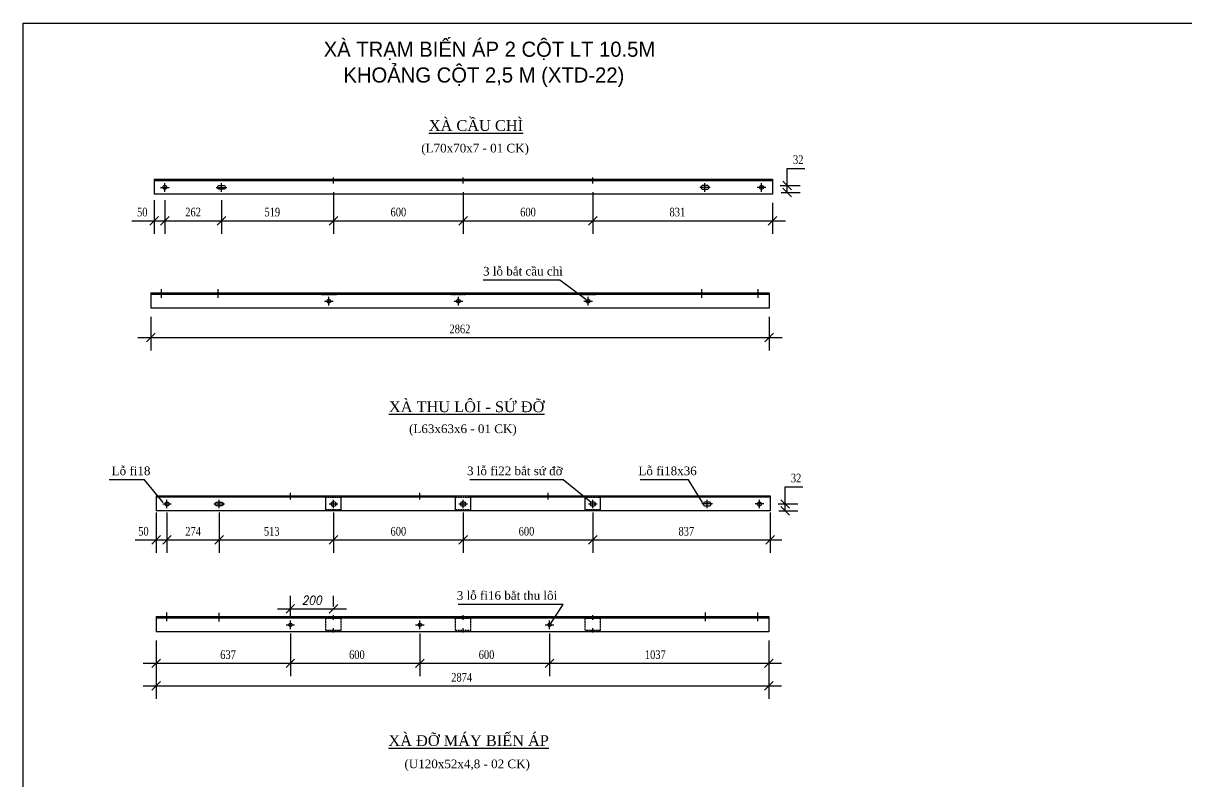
# Model space of a CAD drawing. Header units: inches. Extents: x -246336 to 136055, y -106871 to 69513.
# Drawn here: x -180026 to -166563, y -39007 to -30229 of the extents above; entities that cross this region are included whole.
import ezdxf

# ---------------------------------------------------------------- set-up
doc = ezdxf.new("R2010")
doc.units = ezdxf.units.IN
doc.header["$MEASUREMENT"] = 0
doc.linetypes.add('DASHEDX2', pattern=[1.5, 1, -0.5])
doc.layers.add('KTEN', color=7, linetype='Continuous')
doc.styles.add('COM2', font='complex.shx', dxfattribs={"width": 0.9, "oblique": 10, "height": 2})
doc.styles.add('VIET2', font='VNTIME_0.TTF', dxfattribs={"width": 0.8, "height": 2})
doc.styles.add('VIET25', font='VNTIME_0.TTF', dxfattribs={"height": 2.5})
doc.styles.add('VIET3IN', font='Vhtime.ttf')
doc.styles.add('VNAVANTH', font='Vhavan.ttf')
doc.dimstyles.new('PKT1', dxfattribs={"dimtxt": 2, "dimasz": 2, "dimexe": 3, "dimexo": 2, "dimgap": 1, "dimtad": 0, "dimtoh": 1, "dimdec": 0, "dimlfac": 10, "dimdsep": 46, "dimtxsty": 'COM2', "dimblk1": 'OBLIQUE', "dimblk2": 'OBLIQUE', "dimsah": 1, "dimcen": -3, "dimdle": 3, "dimclrd": 4, "dimclre": 4, "dimadec": 0, "dimazin": 0, "dimtfac": 1, "dimtdec": 0, "dimtmove": 0, "dimatfit": 3, "dimldrblk": 'OBLIQUE', "dimfxl": 1, "dimtvp": 1, "dimtolj": 1, "dimtzin": 0, "dimarcsym": 0})

# ---------------------------------------------------------------- blocks, each defined once
blk = doc.blocks.new('_OBLIQUE')
at = {"color": 0, "linetype": 'ByBlock'}
blk.add_line((-0.5, -0.5), (0.5, 0.5), dxfattribs=at)

msp = doc.modelspace()

# ---------------------------------------------------------------- linework, layer by layer
at = {"color": 2}
for p, q in [((-178512.395, -32033.384), (-171357.395, -32033.384)), ((-178512.395, -32033.384), (-171357.395, -32033.384)), ((-178512.395, -32033.384), (-178512.395, -32208.384)), ((-171357.395, -32033.384), (-171357.395, -32050.884)), ((-171357.395, -32033.384), (-171357.395, -32208.384)), ((-178550.145, -33349.944), (-178550.145, -33524.944)), ((-171394.922, -33349.944), (-171394.922, -33524.944)), ((-178487.645, -35697.934), (-171382.645, -35697.934)), ((-178487.645, -35697.934), (-178487.645, -35872.934)), ((-171382.645, -35697.934), (-171382.645, -35872.934)), ((-178487.645, -37096.855), (-178487.645, -37271.855)), ((-171400.32, -37096.855), (-171400.32, -37271.855))]:
    msp.add_line(p, q, dxfattribs=at)
at = {"color": 4, "linetype": 'Continuous'}
for p, q in [((-176435.145, -32082.726), (-176435.145, -32014.612)), ((-174935.145, -32082.726), (-174935.145, -32014.612)), ((-173435.145, -32082.726), (-173435.145, -32014.612)), ((-171186.086, -32108.384), (-171186.086, -31908.384)), ((-171186.086, -31908.384), (-170980.384, -31908.384)), ((-178437.395, -32128.384), (-178337.395, -32128.384)), ((-178387.395, -32178.384), (-178387.395, -32078.384)), ((-177794.155, -32128.384), (-177671.551, -32128.384)), ((-177732.895, -32178.384), (-177732.895, -32078.384)), ((-172076.135, -32128.384), (-172198.739, -32128.384)), ((-172137.395, -32178.384), (-172137.395, -32078.384)), ((-171432.895, -32128.384), (-171532.895, -32128.384)), ((-171482.895, -32178.384), (-171482.895, -32078.384)), ((-171265.839, -32108.384), (-171036.086, -32108.384)), ((-171186.086, -32188.384), (-171186.086, -32108.384)), ((-178512.395, -32278.384), (-178512.395, -32664.768)), ((-178387.395, -32278.384), (-178387.395, -32664.768)), ((-177732.895, -32278.384), (-177732.895, -32664.768)), ((-176435.145, -32182.726), (-176435.145, -32664.768)), ((-174935.145, -32182.726), (-174935.145, -32664.768)), ((-173435.145, -32182.726), (-173435.145, -32664.768)), ((-171357.395, -32308.384), (-171357.395, -32664.768)), ((-171257.395, -32188.384), (-171036.086, -32188.384)), ((-171186.086, -32188.384), (-171186.086, -32188.384)), ((-178768.397, -32514.768), (-177703.895, -32514.768)), ((-178003.895, -32514.768), (-176285.145, -32514.768)), ((-176585.145, -32514.768), (-173585.145, -32514.768)), ((-173585.145, -32514.768), (-171207.395, -32514.768)), ((-178424.922, -33408.427), (-178424.922, -33308.427)), ((-177770.422, -33408.427), (-177770.422, -33308.427)), ((-172174.922, -33408.427), (-172174.922, -33308.427)), ((-171520.422, -33408.427), (-171520.422, -33308.427)), ((-176540.395, -33444.944), (-176440.395, -33444.944)), ((-176490.395, -33494.944), (-176490.395, -33394.944)), ((-175040.395, -33444.944), (-174940.395, -33444.944)), ((-174990.395, -33494.944), (-174990.395, -33394.944)), ((-173540.395, -33444.944), (-173440.395, -33444.944)), ((-173490.395, -33494.944), (-173490.395, -33394.944)), ((-178550.145, -33624.944), (-178550.145, -34017.425)), ((-171394.922, -33624.944), (-171394.922, -34017.425)), ((-178700.145, -33867.425), (-171244.922, -33867.425)), ((-176935.368, -35740.206), (-176935.368, -35663.917)), ((-175435.145, -35740.206), (-175435.145, -35663.917)), ((-173952.868, -35740.206), (-173952.868, -35663.917)), ((-171211.336, -35792.934), (-171211.336, -35592.934)), ((-171211.336, -35592.934), (-171005.634, -35592.934)), ((-178412.645, -35792.934), (-178312.645, -35792.934)), ((-178362.645, -35842.934), (-178362.645, -35742.934)), ((-177818.905, -35792.934), (-177696.301, -35792.934)), ((-177757.645, -35842.934), (-177757.645, -35742.934)), ((-176485.368, -35792.934), (-176385.368, -35792.934)), ((-176435.368, -35842.934), (-176435.368, -35742.934)), ((-174985.368, -35792.934), (-174885.368, -35792.934)), ((-174935.368, -35842.934), (-174935.368, -35742.934)), ((-173485.368, -35792.934), (-173385.368, -35792.934)), ((-173435.368, -35842.934), (-173435.368, -35742.934)), ((-172051.385, -35792.934), (-172173.989, -35792.934)), ((-172112.645, -35842.934), (-172112.645, -35742.934)), ((-171457.645, -35792.934), (-171557.645, -35792.934)), ((-171507.645, -35842.934), (-171507.645, -35742.934)), ((-171291.089, -35792.934), (-171061.336, -35792.934)), ((-171211.336, -35872.934), (-171211.336, -35792.934)), ((-178487.645, -35892.934), (-178487.645, -36359.042)), ((-178362.645, -35892.934), (-178362.645, -36359.042)), ((-177757.645, -35892.934), (-177757.645, -36359.042)), ((-176435.368, -35892.934), (-176435.368, -36359.042)), ((-174935.368, -35892.934), (-174935.368, -36359.042)), ((-173435.368, -35892.934), (-173435.368, -36359.042)), ((-171382.645, -35892.934), (-171382.645, -36359.042)), ((-171282.645, -35872.934), (-171061.336, -35872.934)), ((-171211.336, -35872.934), (-171211.336, -35872.934)), ((-178731.886, -36209.042), (-177716.395, -36209.042)), ((-178016.395, -36209.042), (-176285.145, -36209.042)), ((-176585.145, -36209.042), (-174785.145, -36209.042)), ((-175102.868, -36209.042), (-173302.868, -36209.042)), ((-173585.145, -36209.042), (-171247.41, -36209.042)), ((-176935.368, -37091.855), (-176935.368, -36857.365)), ((-176435.368, -36978.843), (-176435.368, -36857.365)), ((-177085.368, -37007.365), (-176285.368, -37007.365)), ((-178362.645, -37149.319), (-178362.645, -37049.319)), ((-177757.645, -37154.406), (-177757.645, -37054.406)), ((-176935.368, -37241.855), (-176935.368, -37141.855)), ((-176435.368, -37132.017), (-176435.368, -37078.843)), ((-175435.368, -37241.855), (-175435.368, -37141.855)), ((-174935.368, -37132.017), (-174935.368, -37078.843)), ((-173935.368, -37241.855), (-173935.368, -37141.855)), ((-173435.368, -37132.017), (-173435.368, -37078.843)), ((-172130.368, -37149.319), (-172130.368, -37049.319)), ((-171525.368, -37149.319), (-171525.368, -37049.319)), ((-176985.368, -37191.855), (-176885.368, -37191.855)), ((-176935.368, -37291.855), (-176935.368, -37786.934)), ((-176435.368, -37282.045), (-176435.368, -37228.872)), ((-175485.368, -37191.855), (-175385.368, -37191.855)), ((-175435.368, -37291.855), (-175435.368, -37786.934)), ((-174935.368, -37282.045), (-174935.368, -37228.872)), ((-173985.368, -37191.855), (-173885.368, -37191.855)), ((-173935.368, -37291.855), (-173935.368, -37786.934)), ((-173435.368, -37282.045), (-173435.368, -37228.872)), ((-178487.645, -37371.855), (-178487.645, -38048.767)), ((-178487.645, -37371.855), (-178487.645, -37786.934)), ((-171400.32, -37371.855), (-171400.32, -38048.767)), ((-171400.32, -37371.855), (-171400.32, -37786.934)), ((-178637.645, -37636.934), (-176765.368, -37636.934)), ((-177065.368, -37636.934), (-175265.368, -37636.934)), ((-175565.368, -37636.934), (-173765.368, -37636.934)), ((-174102.868, -37636.934), (-171250.32, -37636.934)), ((-178637.645, -37898.767), (-171250.32, -37898.767))]:
    msp.add_line(p, q, dxfattribs=at)
at = {"linetype": 'DASHEDX2', "ltscale": 0.4}
for p, q in [((-171394.922, -33367.444), (-178550.145, -33367.444)), ((-171400.32, -37114.355), (-178487.645, -37114.355))]:
    msp.add_line(p, q, dxfattribs=at)
msp.add_lwpolyline([(-180025.769, -30229.036), (-152961.77, -30229.036), (-152961.77, -49224.345), (-180025.769, -49224.345)], close=True)
at = {"color": 2}
for points in [[(-171357.395, -32050.884), (-178512.395, -32050.884)], [(-171357.395, -32208.384), (-178512.395, -32208.384)], [(-178550.145, -33349.944), (-171394.922, -33349.944)], [(-171394.922, -33524.944), (-178550.145, -33524.944)], [(-178487.645, -35697.934), (-171382.645, -35697.934), (-171382.645, -35715.434), (-173365.368, -35715.434)], [(-176522.645, -35715.434), (-178487.645, -35715.434)], [(-176522.868, -35872.934), (-176522.868, -35697.934)], [(-176347.868, -35872.934), (-176347.868, -35697.934)], [(-175022.645, -35715.434), (-176347.645, -35715.434)], [(-175022.868, -35872.934), (-175022.868, -35697.934)], [(-173540.368, -35715.434), (-174865.368, -35715.434)], [(-174847.868, -35872.934), (-174847.868, -35697.934)], [(-173522.868, -35872.934), (-173522.868, -35697.934)], [(-173347.868, -35872.934), (-173347.868, -35697.934)], [(-171382.645, -35872.934), (-178487.645, -35872.934)], [(-178487.645, -37096.855), (-171400.32, -37096.855)], [(-171400.32, -37271.855), (-178487.645, -37271.855)]]:
    msp.add_lwpolyline(points, dxfattribs=at)
for points in [[(-177710.395, -32150.884), (-177755.395, -32150.884, -1), (-177755.395, -32105.884), (-177710.395, -32105.884, -1)], [(-172159.895, -32150.884), (-172114.895, -32150.884, 1), (-172114.895, -32105.884), (-172159.895, -32105.884, 1)], [(-177735.145, -35815.434), (-177780.145, -35815.434, -1), (-177780.145, -35770.434), (-177735.145, -35770.434, -1)], [(-172135.145, -35815.434), (-172090.145, -35815.434, 1), (-172090.145, -35770.434), (-172135.145, -35770.434, 1)]]:
    msp.add_lwpolyline(points, format="xyb", close=True, dxfattribs=at)
at = {"linetype": 'DASHEDX2', "ltscale": 0.2}
for points in [[(-176577.895, -33367.444), (-176402.895, -33367.444)], [(-175077.895, -33367.444), (-174902.895, -33367.444)], [(-173577.895, -33367.444), (-173402.895, -33367.444)], [(-176522.868, -35715.434), (-176347.868, -35715.434)], [(-175022.868, -35715.434), (-174847.868, -35715.434)], [(-173522.868, -35715.434), (-173347.868, -35715.434)], [(-176522.868, -35855.434), (-176347.868, -35855.434)], [(-175022.868, -35855.434), (-174847.868, -35855.434)], [(-173522.868, -35855.434), (-173347.868, -35855.434)], [(-176522.868, -37271.855), (-176522.868, -37096.855)], [(-176522.868, -37114.355), (-176347.868, -37114.355)], [(-176347.868, -37271.855), (-176347.868, -37096.855)], [(-175022.868, -37271.855), (-175022.868, -37096.855)], [(-175022.868, -37114.355), (-174847.868, -37114.355)], [(-174847.868, -37271.855), (-174847.868, -37096.855)], [(-173522.868, -37271.855), (-173522.868, -37096.855)], [(-173522.868, -37114.355), (-173347.868, -37114.355)], [(-173347.868, -37271.855), (-173347.868, -37096.855)], [(-176522.868, -37254.355), (-176347.868, -37254.355)], [(-175022.868, -37254.355), (-174847.868, -37254.355)], [(-173522.868, -37254.355), (-173347.868, -37254.355)]]:
    msp.add_lwpolyline(points, dxfattribs=at)
at = {"color": 2}
for centre, radius in [((-178387.395, -32128.384), 22.5), ((-171482.895, -32128.384), 22.5), ((-176490.395, -33444.944), 22.5), ((-174990.395, -33444.944), 22.5), ((-173490.395, -33444.944), 22.5), ((-178362.645, -35792.934), 22.5), ((-176435.368, -35792.934), 27.5), ((-174935.368, -35792.934), 27.5), ((-173435.368, -35792.934), 27.5), ((-171507.645, -35792.934), 22.5), ((-176935.368, -37191.855), 20), ((-175435.368, -37191.855), 20), ((-173935.368, -37191.855), 20)]:
    msp.add_circle(centre, radius, dxfattribs=at)

# ---------------------------------------------------------------- block references
at = {"color": 4, "linetype": 'Continuous', "xscale": 100, "yscale": 100, "zscale": 100}
for p, rotation in [((-171186.086, -32108.384), 270), ((-171186.086, -32188.384), 90), ((-178512.395, -32514.768), 180), ((-178387.395, -32514.768), 180), ((-177732.895, -32514.768), 180), ((-176435.145, -32514.768), 180), ((-174935.145, -32514.768), 180), ((-173435.145, -32514.768), 180), ((-178550.145, -33867.425), 180), ((-171211.336, -35792.934), 270), ((-171211.336, -35872.934), 90), ((-178487.645, -36209.042), 180), ((-178362.645, -36209.042), 180), ((-177757.645, -36209.042), 180), ((-176435.368, -36209.042), 180), ((-174935.368, -36209.042), 180), ((-173435.368, -36209.042), 180), ((-171382.645, -36209.042), 180), ((-176935.368, -37007.365), 180), ((-178487.645, -37636.934), 180), ((-176935.368, -37636.934), 180), ((-175435.368, -37636.934), 180), ((-173935.368, -37636.934), 180), ((-178487.645, -37898.767), 180)]:
    msp.add_blockref('_OBLIQUE', p, dxfattribs=dict(at, rotation=rotation))
for p in [(-177732.895, -32514.768), (-176435.145, -32514.768), (-174935.145, -32514.768), (-173435.145, -32514.768), (-171357.395, -32514.768), (-171394.922, -33867.425), (-177757.645, -36209.042), (-176435.368, -36209.042), (-174935.368, -36209.042), (-173435.368, -36209.042), (-171382.645, -36209.042), (-176435.368, -37007.365), (-176935.368, -37636.934), (-175435.368, -37636.934), (-173935.368, -37636.934), (-171400.32, -37636.934), (-171400.32, -37898.767)]:
    msp.add_blockref('_OBLIQUE', p, dxfattribs=at)

# ---------------------------------------------------------------- texts
at = {"color": 3, "style": 'VIET3IN'}
for s, p in [('%%Uxµ cÇu ch×', (-175333.61, -31475.089)), ('%%Uxµ thu l«i - sø ®ì', (-175794.49, -34729.974)), ('%%Uxµ ®ì m¸y biÕn ¸p', (-175800.631, -38593.474))]:
    msp.add_text(s, height=125, dxfattribs=at).set_placement(p)
at = {"style": 'VIET25'}
for s, p in [('(L70x70x7 - 01 CK)', (-175420.279, -31723.956)), ('3 lç b¾t cÇu ch×', (-174705.546, -33148.5)), ('(L63x63x6 - 01 CK)', (-175561.825, -34972.279)), ('Lç fi18', (-179002.962, -35459.349)), ('3 lç fi22 b¾t sø ®ì', (-174890.811, -35459.349)), ('Lç fi18x36', (-172907.923, -35459.349)), ('3 lç fi16 b¾t thu l«i', (-175009.44, -36901.833)), ('(U120x52x4,8 - 02 CK)', (-175614.756, -38850.594))]:
    msp.add_text(s, height=100, dxfattribs=at).set_placement(p)
at = {"char_height": 100, "attachment_point": 5}
for s, insert, style in [('\\A1;32', (-171058.235, -31808.384), 'VIET2'), ('\\A1;50', (-178648.572, -32414.768), 'VIET2'), ('\\A1;262', (-178060.145, -32414.768), 'VIET2'), ('519', (-177144.52, -32414.768), 'VIET2'), ('\\A1;600', (-175685.145, -32414.768), 'VIET2'), ('\\A1;600', (-174185.145, -32414.768), 'VIET2'), ('831', (-172457.02, -32414.768), 'VIET2'), ('2862', (-174972.783, -33767.425), 'VIET2'), ('\\A1;32', (-171083.485, -35492.934), 'VIET2'), ('\\A1;50', (-178635.307, -36109.042), 'VIET2'), ('274', (-178060.145, -36109.042), 'VIET2'), ('513', (-177150.77, -36109.042), 'VIET2'), ('\\A1;600', (-175685.145, -36109.042), 'VIET2'), ('\\A1;600', (-174202.868, -36109.042), 'VIET2'), ('837', (-172353.243, -36109.042), 'VIET2'), ('\\A1;200', (-176685.368, -36907.365), 'COM2'), ('637', (-177655.993, -37536.934), 'VIET2'), ('\\A1;600', (-176165.368, -37536.934), 'VIET2'), ('\\A1;600', (-174665.368, -37536.934), 'VIET2'), ('1037', (-172712.219, -37536.934), 'VIET2'), ('2874', (-174952.844, -37798.767), 'VIET2')]:
    msp.add_mtext(s, dxfattribs=dict(at, insert=insert, style=style))
at = {"layer": 'KTEN', "style": 'VNAVANTH'}
for s, p in [('xµ tr¹m biÕn ¸p 2 cét lt 10.5m', (-176549.411, -30616.817)), ('kho¶ng cét 2,5 m (xtd-22)', (-176321.398, -30915.251))]:
    msp.add_text(s, height=175, dxfattribs=at).set_placement(p)

# ---------------------------------------------------------------- leaders
at = {"color": 4}
for points in [[(-173517.584, -33425.368), (-173816.452, -33203.428), (-174706.056, -33203.428)], [(-178407.385, -35776.378), (-178623.787, -35514.277), (-179031.285, -35514.277)], [(-173453.773, -35776.378), (-173778.925, -35514.277), (-174859.835, -35514.277)], [(-172166.167, -35776.378), (-172328.457, -35514.277), (-172888.317, -35514.277)], [(-173926.701, -37178.701), (-173778.925, -36956.761), (-174991.588, -36956.761)]]:
    msp.add_leader(points, dimstyle='PKT1', override={"dimasz": 1.5}, dxfattribs=at)

doc.saveas('drawing.dxf')
